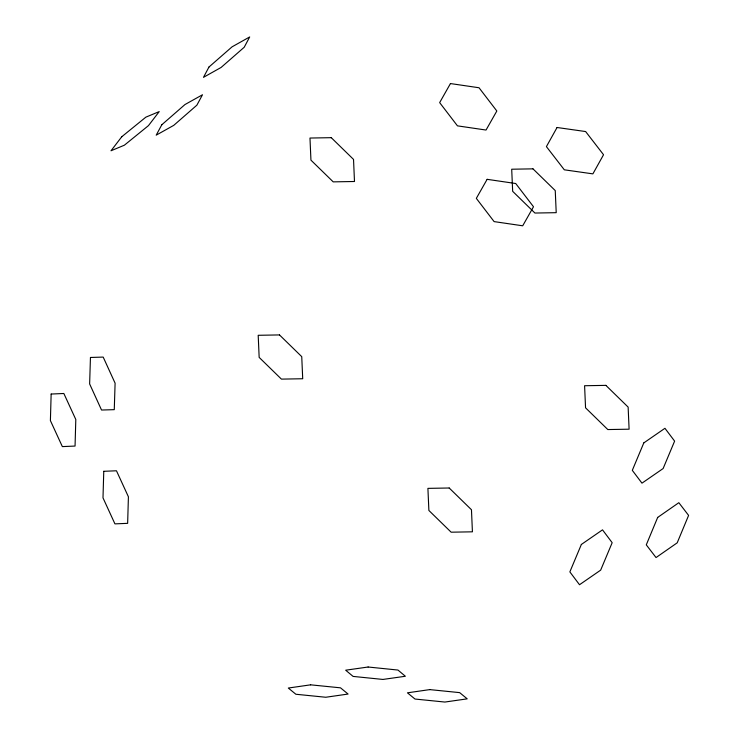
<?xml version="1.0" encoding="UTF-8"?>
<svg xmlns="http://www.w3.org/2000/svg" width="739" height="739" viewBox="0 0 739 739"><rect width="100%" height="100%" fill="white"/><g stroke="black" fill="none" stroke-linecap="round" stroke-linejoin="round"><path stroke-width="1.11" d="M51.148 394.044L50.4 420.602L62.353 446.605L75.055 446.06L75.803 419.503L63.85 393.49L51.148 394.044M103.765 471.306L102.998 497.864L114.933 523.877L127.644 523.341L128.41 496.793L116.466 470.78L103.765 471.306M90.454 357.464L89.631 383.938L101.539 410.034L114.268 409.655L115.099 383.181L103.192 357.085L90.454 357.464M657.682 517.42L646.283 544.855L656.038 557.557L677.201 542.823L688.6 515.397L678.836 502.696L657.682 517.42M581.362 544.458L569.861 571.894L579.515 584.734L600.668 570.129L612.169 542.694L602.516 529.854L581.362 544.458M643.798 442.91L632.307 470.346L641.969 483.158L663.123 468.544L674.615 441.118L664.952 428.297L643.798 442.91M208.961 67.037L203.484 77.336L221.109 67.443L244.212 47.25L249.68 36.95L232.055 46.843L208.961 67.037M161.813 124.752L156.206 135.154L173.739 125.362L196.879 105.169L202.486 94.768L184.953 104.559L161.813 124.752M557.058 127.496L546.407 146.618L564.319 169.813L592.89 173.868L603.541 154.737L585.63 131.551L557.058 127.496M450.448 83.562L439.659 102.619L457.459 125.852L486.04 130.046L496.83 110.998L479.029 87.756L450.448 83.562M487.13 179.328L476.322 198.366L494.114 221.608L522.704 225.801L533.503 206.763L515.72 183.521L487.13 179.328M121.769 136.743L111.016 150.765L124.364 145.204L148.465 125.621L159.218 111.598L145.869 117.15L121.769 136.743M310.62 684.831L288.302 688.046L295.877 694.254L325.77 697.256L348.087 694.05L340.513 687.833L310.62 684.831M429.765 689.607L407.438 692.822L414.995 699.039L444.887 702.05L467.214 698.845L459.658 692.628L429.765 689.607M368.114 667.012L345.667 670.199L353.085 676.407L382.931 679.437L405.369 676.259L397.961 670.051L368.114 667.012M331.266 137.676L309.974 138.045L310.943 160.141L333.206 181.868L354.489 181.498L353.528 159.412L331.266 137.676M532.985 168.852L511.702 169.222L512.663 191.318L534.925 213.044L556.218 212.675L555.248 190.579L532.985 168.852M279.49 334.924L258.197 335.294L259.158 357.39L281.42 379.116L302.713 378.747L301.743 356.651L279.49 334.924M605.878 385.37L584.586 385.73L585.556 407.826L607.809 429.553L629.101 429.193L628.132 407.097L605.878 385.37M449.201 487.999L427.909 488.368L428.879 510.464L451.141 532.191L472.424 531.821L471.464 509.734L449.201 487.999"/></g></svg>
